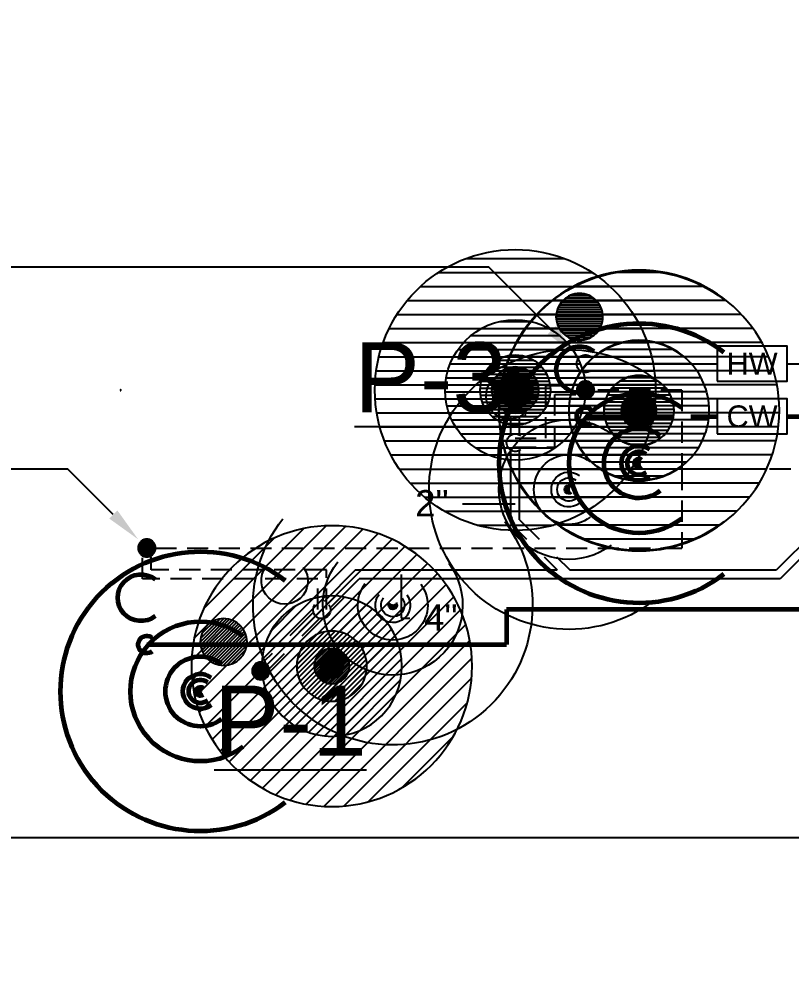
# Model space of a CAD drawing. Extents: x 2104 to 16979, y 4026 to 5124.
# Drawn here: x 6039.6 to 6171.7, y 4571.7 to 4732.9 of the extents above; entities that cross this region are included whole.
import ezdxf
from ezdxf import colors
from ezdxf.entities.mleader import LeaderData, LeaderLine
from ezdxf.enums import TextEntityAlignment as Align
from ezdxf.math import Vec2, Vec3

# ---------------------------------------------------------------- set-up
doc = ezdxf.new("R2010")
doc.units = 0
doc.header["$LTSCALE"] = 18
doc.header["$MEASUREMENT"] = 0
doc.linetypes.add('VENT', pattern=[0.30000000000000004, 0.2, -0.1])
for name, color, linetype in [('G-ANNO-TEXT', 70, 'Continuous'), ('P-HW-N', 1, 'Continuous'), ('P-HW-N @ 1 (1)', 1, 'Continuous'), ('P-HW-N @ 1 (2)', 1, 'Continuous'), ('P-HW-N @ 12', 1, 'Continuous'), ('P-HW-N @ 128', 1, 'Continuous'), ('P-HW-N @ 16', 1, 'Continuous'), ('P-HW-N @ 192', 1, 'Continuous'), ('P-HW-N @ 2', 1, 'Continuous'), ('P-HW-N @ 24', 1, 'Continuous'), ('P-HW-N @ 384', 1, 'Continuous'), ('P-HW-N @ 4', 1, 'Continuous'), ('P-HW-N @ 48', 1, 'Continuous'), ('P-HW-N @ 64', 1, 'Continuous'), ('P-HW-N @ 768', 1, 'Continuous'), ('P-HW-N @ 8', 1, 'Continuous'), ('P-HW-N @ 96', 1, 'Continuous'), ('P-SAN-N', 6, 'Continuous'), ('P-SAN-N @ 1 (1)', 6, 'Continuous'), ('P-SAN-N @ 1 (2)', 6, 'Continuous'), ('P-SAN-N @ 12', 6, 'Continuous'), ('P-SAN-N @ 128', 6, 'Continuous'), ('P-SAN-N @ 16', 6, 'Continuous'), ('P-SAN-N @ 192', 6, 'Continuous'), ('P-SAN-N @ 2', 6, 'Continuous'), ('P-SAN-N @ 24', 6, 'Continuous'), ('P-SAN-N @ 384', 6, 'Continuous'), ('P-SAN-N @ 4', 6, 'Continuous'), ('P-SAN-N @ 48', 6, 'Continuous'), ('P-SAN-N @ 64', 6, 'Continuous'), ('P-SAN-N @ 768', 6, 'Continuous'), ('P-SAN-N @ 8', 6, 'Continuous'), ('P-SAN-N @ 96', 6, 'Continuous'), ('P-SANV-N', 5, 'VENT'), ('P-SANV-N @ 1 (1)', 5, 'VENT'), ('P-SANV-N @ 1 (2)', 5, 'VENT'), ('P-SANV-N @ 12', 5, 'VENT'), ('P-SANV-N @ 128', 5, 'VENT'), ('P-SANV-N @ 16', 5, 'VENT'), ('P-SANV-N @ 192', 5, 'VENT'), ('P-SANV-N @ 2', 5, 'VENT'), ('P-SANV-N @ 24', 5, 'VENT'), ('P-SANV-N @ 384', 5, 'VENT'), ('P-SANV-N @ 4', 5, 'VENT'), ('P-SANV-N @ 48', 5, 'VENT'), ('P-SANV-N @ 64', 5, 'VENT'), ('P-SANV-N @ 768', 5, 'VENT'), ('P-SANV-N @ 8', 5, 'VENT'), ('P-SANV-N @ 96', 5, 'VENT')]:
    doc.layers.add(name, color=color, linetype=linetype)
for name, color, linetype, lineweight in [('P-CW-N', 4, 'Continuous', 60), ('P-CW-N @ 1 (1)', 4, 'Continuous', 60), ('P-CW-N @ 1 (2)', 4, 'Continuous', 60), ('P-CW-N @ 12', 4, 'Continuous', 60), ('P-CW-N @ 128', 4, 'Continuous', 60), ('P-CW-N @ 16', 4, 'Continuous', 60), ('P-CW-N @ 192', 4, 'Continuous', 60), ('P-CW-N @ 2', 4, 'Continuous', 60), ('P-CW-N @ 24', 4, 'Continuous', 60), ('P-CW-N @ 384', 4, 'Continuous', 60), ('P-CW-N @ 4', 4, 'Continuous', 60), ('P-CW-N @ 48', 4, 'Continuous', 60), ('P-CW-N @ 64', 4, 'Continuous', 60), ('P-CW-N @ 768', 4, 'Continuous', 60), ('P-CW-N @ 8', 4, 'Continuous', 60), ('P-CW-N @ 96', 4, 'Continuous', 60)]:
    doc.layers.add(name, color=color, linetype=linetype, lineweight=lineweight)
doc.layers.get('0').freeze()
doc.styles.add('Arial', font='arial.ttf')
doc.dimstyles.new('Loop048', dxfattribs={"dimscale": 0, "dimtxt": 0.09375, "dimasz": 0.03125, "dimexe": 0.0625, "dimexo": 0.0625, "dimgap": 0.09375, "dimtad": 1, "dimdec": 4, "dimzin": 3, "dimdsep": 46, "dimlunit": 4, "dimtxsty": 'Arial', "dimblk": 'OBLIQUE', "dimcen": 0.09375, "dimdle": 0.0625, "dimclrd": 256, "dimclre": 256, "dimclrt": 256, "dimadec": 4, "dimazin": 0, "dimtfac": 0.8, "dimtdec": 4, "dimtix": 1, "dimtofl": 0, "dimtmove": 1, "dimatfit": 0, "dimldrblk": 'LeaderNoteBlock', "dimfxl": 1, "dimfrac": 1, "dimtolj": 1, "dimtzin": 0, "dimlwd": -1, "dimlwe": -1, "dimarcsym": 0})

# ---------------------------------------------------------------- blocks, each defined once
blk = doc.blocks.new('*U7')
h = blk.add_hatch()
h.set_pattern_fill('ANSI31', color=256, scale=0.025, angle=135)
h.set_pattern_definition([(180, (0, 0), (-4.336808689942018e-19, -0.003125), [])])
edge = h.paths.add_edge_path()
edge.add_arc((-3.469446951953614e-18, -6.938893903907228e-18), 0.03125000000000001, 0, 360)
blk.add_circle((0, 0), 0.03125)
blk = doc.blocks.new('*U303')
at = {"layer": 'P-SANV-N @ 1 (1)', "xscale": -1}
blk.add_blockref('*U7', (6145.656418475846, 4666), dxfattribs=at)
at = {"layer": 'P-SANV-N @ 1 (2)', "xscale": -1}
blk.add_blockref('*U7', (6145.656418475846, 4666), dxfattribs=at)
at = {"layer": 'P-SANV-N @ 12', "xscale": -12, "yscale": 12, "zscale": 12}
blk.add_blockref('*U7', (6145.656418475846, 4666), dxfattribs=at)
at = {"layer": 'P-SANV-N @ 128', "xscale": -128, "yscale": 128, "zscale": 128}
blk.add_blockref('*U7', (6135.5, 4682), dxfattribs=at)
at = {"layer": 'P-SANV-N @ 16', "xscale": -16, "yscale": 16, "zscale": 16}
blk.add_blockref('*U7', (6145.656418475846, 4666), dxfattribs=at)
at = {"layer": 'P-SANV-N @ 192', "xscale": -192, "yscale": 192, "zscale": 192}
blk.add_blockref('*U7', (6145.656418475846, 4666), dxfattribs=at)
at = {"layer": 'P-SANV-N @ 2', "xscale": -2, "yscale": 2, "zscale": 2}
blk.add_blockref('*U7', (6145.656418475846, 4666), dxfattribs=at)
at = {"layer": 'P-SANV-N @ 24', "xscale": -24, "yscale": 24, "zscale": 24}
blk.add_blockref('*U7', (6145.656418475846, 4666), dxfattribs=at)
at = {"layer": 'P-SANV-N @ 384', "xscale": -384, "yscale": 384, "zscale": 384}
blk.add_blockref('*U7', (6145.656418475846, 4666), dxfattribs=at)
at = {"layer": 'P-SANV-N @ 4', "xscale": -4, "yscale": 4, "zscale": 4}
blk.add_blockref('*U7', (6145.656418475846, 4666), dxfattribs=at)
at = {"layer": 'P-SANV-N @ 48', "xscale": -48, "yscale": 48, "zscale": 48}
blk.add_blockref('*U7', (6061.5, 4642.5), dxfattribs=at)
at = {"layer": 'P-SANV-N @ 64', "xscale": -64, "yscale": 64, "zscale": 64}
blk.add_blockref('*U7', (6145.656418475846, 4666), dxfattribs=at)
at = {"layer": 'P-SANV-N @ 768', "xscale": -768, "yscale": 768, "zscale": 768}
blk.add_blockref('*U7', (6145.656418475846, 4666), dxfattribs=at)
at = {"layer": 'P-SANV-N @ 8', "xscale": -8, "yscale": 8, "zscale": 8}
blk.add_blockref('*U7', (6145.656418475846, 4666), dxfattribs=at)
at = {"layer": 'P-SANV-N @ 96', "xscale": -96, "yscale": 96, "zscale": 96}
blk.add_blockref('*U7', (6145.656418475846, 4666), dxfattribs=at)
blk = doc.blocks.new('*U304')
at = {"layer": 'P-SAN-N @ 1 (1)', "xscale": -1, "rotation": 45}
blk.add_blockref('*U7', (6093.131419845146, 4622.317711346161), dxfattribs=at)
at = {"layer": 'P-SAN-N @ 1 (2)', "xscale": -1, "rotation": 45}
blk.add_blockref('*U7', (6093.131419845146, 4622.317711346161), dxfattribs=at)
at = {"layer": 'P-SAN-N @ 12', "xscale": -12, "yscale": 12, "zscale": 12, "rotation": 45}
blk.add_blockref('*U7', (6093.131419845146, 4622.317711346161), dxfattribs=at)
at = {"layer": 'P-SAN-N @ 128', "xscale": -128, "yscale": 128, "zscale": 128, "rotation": 45}
blk.add_blockref('*U7', (6074.636038969321, 4626.449747468305), dxfattribs=at)
at = {"layer": 'P-SAN-N @ 16', "xscale": -16, "yscale": 16, "zscale": 16, "rotation": 45}
blk.add_blockref('*U7', (6093.131419845146, 4622.317711346161), dxfattribs=at)
at = {"layer": 'P-SAN-N @ 192', "xscale": -192, "yscale": 192, "zscale": 192, "rotation": 45}
blk.add_blockref('*U7', (6093.131419845146, 4622.317711346161), dxfattribs=at)
at = {"layer": 'P-SAN-N @ 2', "xscale": -2, "yscale": 2, "zscale": 2, "rotation": 45}
blk.add_blockref('*U7', (6093.131419845146, 4622.317711346161), dxfattribs=at)
at = {"layer": 'P-SAN-N @ 24', "xscale": -24, "yscale": 24, "zscale": 24, "rotation": 45}
blk.add_blockref('*U7', (6093.131419845146, 4622.317711346161), dxfattribs=at)
at = {"layer": 'P-SAN-N @ 384', "xscale": -384, "yscale": 384, "zscale": 384, "rotation": 45}
blk.add_blockref('*U7', (6093.131419845146, 4622.317711346161), dxfattribs=at)
at = {"layer": 'P-SAN-N @ 4', "xscale": -4, "yscale": 4, "zscale": 4, "rotation": 45}
blk.add_blockref('*U7', (6093.131419845146, 4622.317711346161), dxfattribs=at)
at = {"layer": 'P-SAN-N @ 48', "xscale": -48, "yscale": 48, "zscale": 48, "rotation": 45}
blk.add_blockref('*U7', (6081, 4621.5), dxfattribs=at)
at = {"layer": 'P-SAN-N @ 64', "xscale": -64, "yscale": 64, "zscale": 64, "rotation": 45}
blk.add_blockref('*U7', (6093.131419845146, 4622.317711346161), dxfattribs=at)
at = {"layer": 'P-SAN-N @ 768', "xscale": -768, "yscale": 768, "zscale": 768, "rotation": 45}
blk.add_blockref('*U7', (6093.131419845146, 4622.317711346161), dxfattribs=at)
at = {"layer": 'P-SAN-N @ 8', "xscale": -8, "yscale": 8, "zscale": 8, "rotation": 45}
blk.add_blockref('*U7', (6093.131419845146, 4622.317711346161), dxfattribs=at)
at = {"layer": 'P-SAN-N @ 96', "xscale": -96, "yscale": 96, "zscale": 96, "rotation": 45}
blk.add_blockref('*U7', (6093.131419845146, 4622.317711346161), dxfattribs=at)
blk = doc.blocks.new('*U8')
at = {"linetype": 'Continuous'}
blk.add_arc((0, 0), 0.03111555437015312, 232.5669694738212, 127.4330305261797, dxfattribs=at)
blk = doc.blocks.new('*U305')
at = {"layer": 'P-CW-N @ 1 (1)', "xscale": -1}
blk.add_blockref('*U8', (6070.656418475846, 4618), dxfattribs=at)
at = {"layer": 'P-CW-N @ 1 (2)', "xscale": -1}
blk.add_blockref('*U8', (6070.656418475846, 4618), dxfattribs=at)
at = {"layer": 'P-CW-N @ 12', "xscale": -12, "yscale": 12, "zscale": 12}
blk.add_blockref('*U8', (6070.656418475846, 4618), dxfattribs=at)
at = {"layer": 'P-CW-N @ 128', "xscale": -128, "yscale": 128, "zscale": 128}
blk.add_blockref('*U8', (6060.5, 4634), dxfattribs=at)
at = {"layer": 'P-CW-N @ 16', "xscale": -16, "yscale": 16, "zscale": 16}
blk.add_blockref('*U8', (6070.656418475846, 4618), dxfattribs=at)
at = {"layer": 'P-CW-N @ 192', "xscale": -192, "yscale": 192, "zscale": 192}
blk.add_blockref('*U8', (6070.656418475846, 4618), dxfattribs=at)
at = {"layer": 'P-CW-N @ 2', "xscale": -2, "yscale": 2, "zscale": 2}
blk.add_blockref('*U8', (6070.656418475846, 4618), dxfattribs=at)
at = {"layer": 'P-CW-N @ 24', "xscale": -24, "yscale": 24, "zscale": 24}
blk.add_blockref('*U8', (6070.656418475846, 4618), dxfattribs=at)
at = {"layer": 'P-CW-N @ 384', "xscale": -384, "yscale": 384, "zscale": 384}
blk.add_blockref('*U8', (6070.656418475846, 4618), dxfattribs=at)
at = {"layer": 'P-CW-N @ 4', "xscale": -4, "yscale": 4, "zscale": 4}
blk.add_blockref('*U8', (6070.656418475846, 4618), dxfattribs=at)
at = {"layer": 'P-CW-N @ 48', "xscale": -48, "yscale": 48, "zscale": 48}
blk.add_blockref('*U8', (6061.5, 4626), dxfattribs=at)
at = {"layer": 'P-CW-N @ 64', "xscale": -64, "yscale": 64, "zscale": 64}
blk.add_blockref('*U8', (6070.656418475846, 4618), dxfattribs=at)
at = {"layer": 'P-CW-N @ 768', "xscale": -768, "yscale": 768, "zscale": 768}
blk.add_blockref('*U8', (6070.656418475846, 4618), dxfattribs=at)
at = {"layer": 'P-CW-N @ 8', "xscale": -8, "yscale": 8, "zscale": 8}
blk.add_blockref('*U8', (6070.656418475846, 4618), dxfattribs=at)
at = {"layer": 'P-CW-N @ 96', "xscale": -96, "yscale": 96, "zscale": 96}
blk.add_blockref('*U8', (6070.656418475846, 4618), dxfattribs=at)
blk = doc.blocks.new('*U306')
at = {"layer": 'P-CW-N @ 1 (1)', "xscale": -1}
blk.add_blockref('*U8', (6145.656418475846, 4657), dxfattribs=at)
at = {"layer": 'P-CW-N @ 1 (2)', "xscale": -1}
blk.add_blockref('*U8', (6145.656418475846, 4657), dxfattribs=at)
at = {"layer": 'P-CW-N @ 12', "xscale": -12, "yscale": 12, "zscale": 12}
blk.add_blockref('*U8', (6145.656418475846, 4657), dxfattribs=at)
at = {"layer": 'P-CW-N @ 128', "xscale": -128, "yscale": 128, "zscale": 128}
blk.add_blockref('*U8', (6135.5, 4673), dxfattribs=at)
at = {"layer": 'P-CW-N @ 16', "xscale": -16, "yscale": 16, "zscale": 16}
blk.add_blockref('*U8', (6145.656418475846, 4657), dxfattribs=at)
at = {"layer": 'P-CW-N @ 192', "xscale": -192, "yscale": 192, "zscale": 192}
blk.add_blockref('*U8', (6145.656418475846, 4657), dxfattribs=at)
at = {"layer": 'P-CW-N @ 2', "xscale": -2, "yscale": 2, "zscale": 2}
blk.add_blockref('*U8', (6145.656418475846, 4657), dxfattribs=at)
at = {"layer": 'P-CW-N @ 24', "xscale": -24, "yscale": 24, "zscale": 24}
blk.add_blockref('*U8', (6145.656418475846, 4657), dxfattribs=at)
at = {"layer": 'P-CW-N @ 384', "xscale": -384, "yscale": 384, "zscale": 384}
blk.add_blockref('*U8', (6145.656418475846, 4657), dxfattribs=at)
at = {"layer": 'P-CW-N @ 4', "xscale": -4, "yscale": 4, "zscale": 4}
blk.add_blockref('*U8', (6145.656418475846, 4657), dxfattribs=at)
at = {"layer": 'P-CW-N @ 48', "xscale": -48, "yscale": 48, "zscale": 48}
blk.add_blockref('*U8', (6136.5, 4665), dxfattribs=at)
at = {"layer": 'P-CW-N @ 64', "xscale": -64, "yscale": 64, "zscale": 64}
blk.add_blockref('*U8', (6145.656418475846, 4657), dxfattribs=at)
at = {"layer": 'P-CW-N @ 768', "xscale": -768, "yscale": 768, "zscale": 768}
blk.add_blockref('*U8', (6145.656418475846, 4657), dxfattribs=at)
at = {"layer": 'P-CW-N @ 8', "xscale": -8, "yscale": 8, "zscale": 8}
blk.add_blockref('*U8', (6145.656418475846, 4657), dxfattribs=at)
at = {"layer": 'P-CW-N @ 96', "xscale": -96, "yscale": 96, "zscale": 96}
blk.add_blockref('*U8', (6145.656418475846, 4657), dxfattribs=at)
blk = doc.blocks.new('*U307')
at = {"layer": 'P-HW-N @ 1 (1)', "xscale": -1}
blk.add_blockref('*U8', (6145.656418475846, 4666), dxfattribs=at)
at = {"layer": 'P-HW-N @ 1 (2)', "xscale": -1}
blk.add_blockref('*U8', (6145.656418475846, 4666), dxfattribs=at)
at = {"layer": 'P-HW-N @ 12', "xscale": -12, "yscale": 12, "zscale": 12}
blk.add_blockref('*U8', (6145.656418475846, 4666), dxfattribs=at)
at = {"layer": 'P-HW-N @ 128', "xscale": -128, "yscale": 128, "zscale": 128}
blk.add_blockref('*U8', (6135.5, 4682), dxfattribs=at)
at = {"layer": 'P-HW-N @ 16', "xscale": -16, "yscale": 16, "zscale": 16}
blk.add_blockref('*U8', (6145.656418475846, 4666), dxfattribs=at)
at = {"layer": 'P-HW-N @ 192', "xscale": -192, "yscale": 192, "zscale": 192}
blk.add_blockref('*U8', (6145.656418475846, 4666), dxfattribs=at)
at = {"layer": 'P-HW-N @ 2', "xscale": -2, "yscale": 2, "zscale": 2}
blk.add_blockref('*U8', (6145.656418475846, 4666), dxfattribs=at)
at = {"layer": 'P-HW-N @ 24', "xscale": -24, "yscale": 24, "zscale": 24}
blk.add_blockref('*U8', (6145.656418475846, 4666), dxfattribs=at)
at = {"layer": 'P-HW-N @ 384', "xscale": -384, "yscale": 384, "zscale": 384}
blk.add_blockref('*U8', (6145.656418475846, 4666), dxfattribs=at)
at = {"layer": 'P-HW-N @ 4', "xscale": -4, "yscale": 4, "zscale": 4}
blk.add_blockref('*U8', (6145.656418475846, 4666), dxfattribs=at)
at = {"layer": 'P-HW-N @ 48', "xscale": -48, "yscale": 48, "zscale": 48}
blk.add_blockref('*U8', (6136.5, 4674), dxfattribs=at)
at = {"layer": 'P-HW-N @ 64', "xscale": -64, "yscale": 64, "zscale": 64}
blk.add_blockref('*U8', (6145.656418475846, 4666), dxfattribs=at)
at = {"layer": 'P-HW-N @ 768', "xscale": -768, "yscale": 768, "zscale": 768}
blk.add_blockref('*U8', (6145.656418475846, 4666), dxfattribs=at)
at = {"layer": 'P-HW-N @ 8', "xscale": -8, "yscale": 8, "zscale": 8}
blk.add_blockref('*U8', (6145.656418475846, 4666), dxfattribs=at)
at = {"layer": 'P-HW-N @ 96', "xscale": -96, "yscale": 96, "zscale": 96}
blk.add_blockref('*U8', (6145.656418475846, 4666), dxfattribs=at)
blk = doc.blocks.new('*U23')
at = {"linetype": 'Continuous'}
blk.add_circle((0, 0), 0.03515625, dxfattribs=at)
blk.add_arc((-4.231866745139107e-15, 0.09046299364832541), 0.03515625, 180.0000000000026, 2.655435359053694e-12, dxfattribs=at)
blk = doc.blocks.new('*U308')
at = {"layer": 'P-SAN-N @ 1 (2)', "xscale": -1, "rotation": 180}
blk.add_blockref('*U23', (6057, 4669.5), dxfattribs=at)
at = {"layer": 'P-SAN-N @ 48', "xscale": -48, "yscale": 48, "zscale": 48, "rotation": 180}
blk.add_blockref('*U23', (6124.5, 4669.5), dxfattribs=at)
blk = doc.blocks.new('*U26')
at = {"linetype": 'Continuous'}
blk.add_arc((0, 0), 0.03111555437015312, 188.2778165685707, 83.14387762092916, dxfattribs=at)
blk = doc.blocks.new('*U309')
at = {"layer": 'P-SANV-N @ 1 (1)', "xscale": -1, "rotation": 45}
blk.add_blockref('*U26', (6103.556041047604, 4632.742332548618), dxfattribs=at)
at = {"layer": 'P-SANV-N @ 1 (2)', "xscale": -1, "rotation": 45}
blk.add_blockref('*U26', (6103.556041047604, 4632.742332548618), dxfattribs=at)
at = {"layer": 'P-SANV-N @ 12', "xscale": -12, "yscale": 12, "zscale": 12, "rotation": 45}
blk.add_blockref('*U26', (6103.556041047604, 4632.742332548618), dxfattribs=at)
at = {"layer": 'P-SANV-N @ 128', "xscale": -128, "yscale": 128, "zscale": 128, "rotation": 45}
blk.add_blockref('*U26', (6085.06066017178, 4636.874368670764), dxfattribs=at)
at = {"layer": 'P-SANV-N @ 16', "xscale": -16, "yscale": 16, "zscale": 16, "rotation": 45}
blk.add_blockref('*U26', (6103.556041047604, 4632.742332548618), dxfattribs=at)
at = {"layer": 'P-SANV-N @ 192', "xscale": -192, "yscale": 192, "zscale": 192, "rotation": 45}
blk.add_blockref('*U26', (6103.556041047604, 4632.742332548618), dxfattribs=at)
at = {"layer": 'P-SANV-N @ 2', "xscale": -2, "yscale": 2, "zscale": 2, "rotation": 45}
blk.add_blockref('*U26', (6103.556041047604, 4632.742332548618), dxfattribs=at)
at = {"layer": 'P-SANV-N @ 24', "xscale": -24, "yscale": 24, "zscale": 24, "rotation": 45}
blk.add_blockref('*U26', (6103.556041047604, 4632.742332548618), dxfattribs=at)
at = {"layer": 'P-SANV-N @ 384', "xscale": -384, "yscale": 384, "zscale": 384, "rotation": 45}
blk.add_blockref('*U26', (6103.556041047604, 4632.742332548618), dxfattribs=at)
at = {"layer": 'P-SANV-N @ 4', "xscale": -4, "yscale": 4, "zscale": 4, "rotation": 45}
blk.add_blockref('*U26', (6103.556041047604, 4632.742332548618), dxfattribs=at)
at = {"layer": 'P-SANV-N @ 48', "xscale": -48, "yscale": 48, "zscale": 48, "rotation": 45}
blk.add_blockref('*U26', (6091.424621202459, 4631.924621202459), dxfattribs=at)
at = {"layer": 'P-SANV-N @ 64', "xscale": -64, "yscale": 64, "zscale": 64, "rotation": 45}
blk.add_blockref('*U26', (6103.556041047604, 4632.742332548618), dxfattribs=at)
at = {"layer": 'P-SANV-N @ 768', "xscale": -768, "yscale": 768, "zscale": 768, "rotation": 45}
blk.add_blockref('*U26', (6103.556041047604, 4632.742332548618), dxfattribs=at)
at = {"layer": 'P-SANV-N @ 8', "xscale": -8, "yscale": 8, "zscale": 8, "rotation": 45}
blk.add_blockref('*U26', (6103.556041047604, 4632.742332548618), dxfattribs=at)
at = {"layer": 'P-SANV-N @ 96', "xscale": -96, "yscale": 96, "zscale": 96, "rotation": 45}
blk.add_blockref('*U26', (6103.556041047604, 4632.742332548618), dxfattribs=at)
blk = doc.blocks.new('*U310')
at = {"layer": 'P-SANV-N @ 1 (1)', "xscale": -1}
blk.add_blockref('*U8', (6133.656418475846, 4652.5), dxfattribs=at)
at = {"layer": 'P-SANV-N @ 1 (2)', "xscale": -1}
blk.add_blockref('*U8', (6133.656418475846, 4652.5), dxfattribs=at)
at = {"layer": 'P-SANV-N @ 12', "xscale": -12, "yscale": 12, "zscale": 12}
blk.add_blockref('*U8', (6133.656418475846, 4652.5), dxfattribs=at)
at = {"layer": 'P-SANV-N @ 128', "xscale": -128, "yscale": 128, "zscale": 128}
blk.add_blockref('*U8', (6123.5, 4668.5), dxfattribs=at)
at = {"layer": 'P-SANV-N @ 16', "xscale": -16, "yscale": 16, "zscale": 16}
blk.add_blockref('*U8', (6133.656418475846, 4652.5), dxfattribs=at)
at = {"layer": 'P-SANV-N @ 192', "xscale": -192, "yscale": 192, "zscale": 192}
blk.add_blockref('*U8', (6133.656418475846, 4652.5), dxfattribs=at)
at = {"layer": 'P-SANV-N @ 2', "xscale": -2, "yscale": 2, "zscale": 2}
blk.add_blockref('*U8', (6133.656418475846, 4652.5), dxfattribs=at)
at = {"layer": 'P-SANV-N @ 24', "xscale": -24, "yscale": 24, "zscale": 24}
blk.add_blockref('*U8', (6133.656418475846, 4652.5), dxfattribs=at)
at = {"layer": 'P-SANV-N @ 384', "xscale": -384, "yscale": 384, "zscale": 384}
blk.add_blockref('*U8', (6133.656418475846, 4652.5), dxfattribs=at)
at = {"layer": 'P-SANV-N @ 4', "xscale": -4, "yscale": 4, "zscale": 4}
blk.add_blockref('*U8', (6133.656418475846, 4652.5), dxfattribs=at)
at = {"layer": 'P-SANV-N @ 48', "xscale": -48, "yscale": 48, "zscale": 48}
blk.add_blockref('*U8', (6124.5, 4660.5), dxfattribs=at)
at = {"layer": 'P-SANV-N @ 64', "xscale": -64, "yscale": 64, "zscale": 64}
blk.add_blockref('*U8', (6133.656418475846, 4652.5), dxfattribs=at)
at = {"layer": 'P-SANV-N @ 768', "xscale": -768, "yscale": 768, "zscale": 768}
blk.add_blockref('*U8', (6133.656418475846, 4652.5), dxfattribs=at)
at = {"layer": 'P-SANV-N @ 8', "xscale": -8, "yscale": 8, "zscale": 8}
blk.add_blockref('*U8', (6133.656418475846, 4652.5), dxfattribs=at)
at = {"layer": 'P-SANV-N @ 96', "xscale": -96, "yscale": 96, "zscale": 96}
blk.add_blockref('*U8', (6133.656418475846, 4652.5), dxfattribs=at)
blk = doc.blocks.new('*U321')
at = {"layer": 'P-SANV-N @ 1 (1)', "xscale": -1}
blk.add_blockref('*U7', (6220.656418475846, 4693), dxfattribs=at)
at = {"layer": 'P-SANV-N @ 1 (2)', "xscale": -1}
blk.add_blockref('*U7', (6220.656418475846, 4693), dxfattribs=at)
at = {"layer": 'P-SANV-N @ 12', "xscale": -12, "yscale": 12, "zscale": 12}
blk.add_blockref('*U7', (6220.656418475846, 4693), dxfattribs=at)
at = {"layer": 'P-SANV-N @ 128', "xscale": -128, "yscale": 128, "zscale": 128}
blk.add_blockref('*U7', (6210.5, 4709), dxfattribs=at)
at = {"layer": 'P-SANV-N @ 16', "xscale": -16, "yscale": 16, "zscale": 16}
blk.add_blockref('*U7', (6220.656418475846, 4693), dxfattribs=at)
at = {"layer": 'P-SANV-N @ 192', "xscale": -192, "yscale": 192, "zscale": 192}
blk.add_blockref('*U7', (6220.656418475846, 4693), dxfattribs=at)
at = {"layer": 'P-SANV-N @ 2', "xscale": -2, "yscale": 2, "zscale": 2}
blk.add_blockref('*U7', (6220.656418475846, 4693), dxfattribs=at)
at = {"layer": 'P-SANV-N @ 24', "xscale": -24, "yscale": 24, "zscale": 24}
blk.add_blockref('*U7', (6220.656418475846, 4693), dxfattribs=at)
at = {"layer": 'P-SANV-N @ 384', "xscale": -384, "yscale": 384, "zscale": 384}
blk.add_blockref('*U7', (6220.656418475846, 4693), dxfattribs=at)
at = {"layer": 'P-SANV-N @ 4', "xscale": -4, "yscale": 4, "zscale": 4}
blk.add_blockref('*U7', (6220.656418475846, 4693), dxfattribs=at)
at = {"layer": 'P-SANV-N @ 48', "xscale": -48, "yscale": 48, "zscale": 48}
blk.add_blockref('*U7', (6136.5, 4669.5), dxfattribs=at)
at = {"layer": 'P-SANV-N @ 64', "xscale": -64, "yscale": 64, "zscale": 64}
blk.add_blockref('*U7', (6220.656418475846, 4693), dxfattribs=at)
at = {"layer": 'P-SANV-N @ 768', "xscale": -768, "yscale": 768, "zscale": 768}
blk.add_blockref('*U7', (6220.656418475846, 4693), dxfattribs=at)
at = {"layer": 'P-SANV-N @ 8', "xscale": -8, "yscale": 8, "zscale": 8}
blk.add_blockref('*U7', (6220.656418475846, 4693), dxfattribs=at)
at = {"layer": 'P-SANV-N @ 96', "xscale": -96, "yscale": 96, "zscale": 96}
blk.add_blockref('*U7', (6220.656418475846, 4693), dxfattribs=at)
blk = doc.blocks.new('_Oblique')
at = {"color": 0, "linetype": 'ByBlock', "lineweight": -2}
blk.add_line((-0.5, -0.5), (0.5, 0.5), dxfattribs=at)
blk = doc.blocks.new('LeaderNoteBlock')
blk.add_ellipse((0, 0), major_axis=(1, -1.836909530733566e-16), ratio=0.2499999999998295, start_param=5.387520513321723, end_param=10.32044275462724)
blk = doc.blocks.new('*U12')
at = {"layer": 'DEFPOINTS'}
blk.add_lwpolyline([(-0.125, -0.0625), (0.125, -0.0625), (0.125, 0.0625), (-0.125, 0.0625)], close=True, dxfattribs=at)
at = {"style": 'Arial'}
blk.add_text('CW', height=0.078125, dxfattribs=at).set_placement((-3.686292673615752e-17, 2.775557561562891e-17), align=Align.MIDDLE)
blk = doc.blocks.new('*U13')
at = {"layer": 'DEFPOINTS'}
blk.add_lwpolyline([(-0.125, -0.0625), (0.125, -0.0625), (0.125, 0.0625), (-0.125, 0.0625)], close=True, dxfattribs=at)
at = {"style": 'Arial'}
blk.add_text('HW', height=0.078125, dxfattribs=at).set_placement((-3.713743472833174e-17, 0), align=Align.MIDDLE)
blk = doc.blocks.new('*U713')
at = {"layer": 'P-SAN-N @ 1 (1)'}
blk.add_blockref('*U7', (6124.5, 4669.5), dxfattribs=at)
at = {"layer": 'P-SAN-N @ 1 (2)'}
blk.add_blockref('*U7', (6124.5, 4669.5), dxfattribs=at)
at = {"layer": 'P-SAN-N @ 12', "xscale": 12, "yscale": 12, "zscale": 12}
blk.add_blockref('*U7', (6124.5, 4669.5), dxfattribs=at)
at = {"layer": 'P-SAN-N @ 128', "xscale": 128, "yscale": 128, "zscale": 128}
blk.add_blockref('*U7', (6124.5, 4669.5), dxfattribs=at)
at = {"layer": 'P-SAN-N @ 16', "xscale": 16, "yscale": 16, "zscale": 16}
blk.add_blockref('*U7', (6124.5, 4669.5), dxfattribs=at)
at = {"layer": 'P-SAN-N @ 192', "xscale": 192, "yscale": 192, "zscale": 192}
blk.add_blockref('*U7', (6124.5, 4669.5), dxfattribs=at)
at = {"layer": 'P-SAN-N @ 2', "xscale": 2, "yscale": 2, "zscale": 2}
blk.add_blockref('*U7', (6124.5, 4669.5), dxfattribs=at)
at = {"layer": 'P-SAN-N @ 24', "xscale": 24, "yscale": 24, "zscale": 24}
blk.add_blockref('*U7', (6124.5, 4669.5), dxfattribs=at)
at = {"layer": 'P-SAN-N @ 384', "xscale": 384, "yscale": 384, "zscale": 384}
blk.add_blockref('*U7', (6124.5, 4669.5), dxfattribs=at)
at = {"layer": 'P-SAN-N @ 4', "xscale": 4, "yscale": 4, "zscale": 4}
blk.add_blockref('*U7', (6124.5, 4669.5), dxfattribs=at)
at = {"layer": 'P-SAN-N @ 48', "xscale": 48, "yscale": 48, "zscale": 48}
blk.add_blockref('*U7', (6124.5, 4669.5), dxfattribs=at)
at = {"layer": 'P-SAN-N @ 64', "xscale": 64, "yscale": 64, "zscale": 64}
blk.add_blockref('*U7', (6124.5, 4669.5), dxfattribs=at)
at = {"layer": 'P-SAN-N @ 768', "xscale": 768, "yscale": 768, "zscale": 768}
blk.add_blockref('*U7', (6124.5, 4669.5), dxfattribs=at)
at = {"layer": 'P-SAN-N @ 8', "xscale": 8, "yscale": 8, "zscale": 8}
blk.add_blockref('*U7', (6124.5, 4669.5), dxfattribs=at)
at = {"layer": 'P-SAN-N @ 96', "xscale": 96, "yscale": 96, "zscale": 96}
blk.add_blockref('*U7', (6124.5, 4669.5), dxfattribs=at)

msp = doc.modelspace()

# ---------------------------------------------------------------- linework, layer by layer
at = {"layer": 'P-CW-N'}
for p, q in [((6136.5, 4665), (6151.5, 4665)), ((6154.5, 4665), (6159, 4665)), ((6171, 4665), (6187.5, 4665)), ((6187.5, 4632), (6123, 4632)), ((6123, 4632), (6123, 4626)), ((6061.5, 4626), (6123, 4626))]:
    msp.add_line(p, q, dxfattribs=at)
at = {"layer": 'P-HW-N'}
for p, q in [((6136.5, 4674), (6159, 4674)), ((6171, 4674), (6183, 4674))]:
    msp.add_line(p, q, dxfattribs=at)
at = {"layer": 'P-SAN-N'}
for p, q in [((6123.75, 4661.791580998446), (6123.75, 4665)), ((6125.25, 4661.791580998446), (6125.25, 4665)), ((6123.75, 4646.689339827746), (6123.75, 4659.208419001554)), ((6125.249999999999, 4647.310660173852), (6125.25, 4659.208419001554)), ((6181.5, 4651.06066017178), (6169.18933982822, 4638.75)), ((6181.5, 4648.939339828219), (6169.810660171781, 4637.25)), ((6125.249999999999, 4647.310660173854), (6128.560660173805, 4644)), ((6123.749999999999, 4646.689339827747), (6126.439339827746, 4644)), ((6129.439339827747, 4641), (6131.689339827747, 4638.749999999999)), ((6131.56066017376, 4641), (6133.810660173727, 4638.75)), ((6097.189339828221, 4638.75), (6091.807576799021, 4633.368236970801)), ((6097.189339828221, 4638.75), (6131.689339827746, 4638.75)), ((6133.810660173727, 4638.75), (6169.189339828221, 4638.75)), ((6092.868236970802, 4632.307576799021), (6097.810660171779, 4637.249999999999)), ((6169.810660171782, 4637.25), (6097.81066017178, 4637.25)), ((6089.981005434116, 4631.541665605896), (6085.93933982822, 4627.5)), ((6088.060660171779, 4627.5), (6091.041665605895, 4630.481005434116)), ((6082.939339828221, 4624.5), (6081.53033008589, 4623.09099025767)), ((6082.59099025767, 4622.03033008589), (6085.06066017178, 4624.5))]:
    msp.add_line(p, q, dxfattribs=at)
at = {"layer": 'P-SANV-N'}
for p, q in [((6129.75, 4661.25), (6129.75, 4670.25)), ((6129.75, 4670.25), (6135, 4670.25)), ((6131.25, 4659.75), (6131.25, 4668.75)), ((6131.25, 4668.75), (6135, 4668.75)), ((6153, 4669.5), (6138, 4669.5)), ((6153, 4669.5), (6153, 4656)), ((6124.5, 4661.25), (6129.75, 4661.25)), ((6124.5, 4659.75), (6131.25, 4659.75)), ((6153, 4656), (6153, 4642.5)), ((6258, 4656), (6153, 4656)), ((6063, 4642.5), (6153, 4642.5)), ((6060.75, 4637.25), (6060.75, 4641)), ((6062.25, 4638.75), (6062.25, 4641)), ((6092.25, 4638.75), (6062.25, 4638.75)), ((6092.25, 4632), (6092.25, 4638.75)), ((6090.75, 4637.25), (6060.75, 4637.25)), ((6090.75, 4632), (6090.75, 4637.25))]:
    msp.add_line(p, q, dxfattribs=at)

# ---------------------------------------------------------------- block references
at = {"layer": 'P-CW-N'}
for name in ['*U306', '*U305']:
    msp.add_blockref(name, (0, 0), dxfattribs=at)
at = {"layer": 'P-CW-N @ 48', "xscale": 48, "yscale": 48, "zscale": 48}
msp.add_blockref('*U12', (6165, 4665), dxfattribs=at)
at = {"layer": 'P-HW-N'}
msp.add_blockref('*U307', (0, 0), dxfattribs=at)
at = {"layer": 'P-HW-N @ 48', "xscale": 48, "yscale": 48, "zscale": 48}
msp.add_blockref('*U13', (6165, 4674), dxfattribs=at)
at = {"layer": 'P-SAN-N'}
for name in ['*U713', '*U308', '*U304']:
    msp.add_blockref(name, (0, 0), dxfattribs=at)
at = {"layer": 'P-SANV-N'}
for name in ['*U321', '*U303', '*U310', '*U309']:
    msp.add_blockref(name, (0, 0), dxfattribs=at)

# ---------------------------------------------------------------- texts
at = {"layer": 'G-ANNO-TEXT', "style": 'Arial'}
for s, insert, char_height, width, attachment_point in [('{\\LP-3}', (6097, 4665.5), 12, 68, 7), ('4"', (6108.900000000373, 4632.900000000373), 4.5, 12.59999999999854, 1), ('{\\LP-1}', (6073, 4607), 12, 68, 7)]:
    msp.add_mtext(s, dxfattribs=dict(at, insert=insert, char_height=char_height, width=width, attachment_point=attachment_point))
at = {"layer": 'G-ANNO-TEXT', "insert": (6113.1, 4652.4), "char_height": 4.5, "attachment_point": 3, "style": 'Arial'}
msp.add_mtext_dynamic_manual_height_columns('2"', width=30.60000000000036, gutter_width=22.5, heights=[0], dxfattribs=at)

# ---------------------------------------------------------------- leaders
at = {"layer": 'G-ANNO-TEXT'}
for points in [[(6124.5, 4650), (6118.5, 4650), (6115.5, 4650)], [(6105, 4638), (6105, 4630.5), (6106.5, 4630.5)]]:
    msp.add_leader(points, dimstyle='Loop048', override={"dimscale": 0}, dxfattribs=at)
ml = msp.add_multileader_mtext('Standard', dxfattribs=at)
ml.set_content('\\A1;FURNISH & INSTALL \\P{\\H0.8x;\\S1#2;}" VALVED HW \\P{\\H0.8x;\\S3#4;}" WASTE \\PCONNECTIONS FOR \\PDISHWASHER', color=256, style='Arial')
ml.set_leader_properties(color=256, linetype='ByLayer', lineweight=-1)
ml.build(insert=Vec2(0, 0))
ml.multileader.update_dxf_attribs({"has_dogleg": 0, "dogleg_length": 0.125, "arrow_head_size": 6, "scale": 48})
ctx = ml.context
ctx.base_point, ctx.scale, ctx.char_height, ctx.arrow_head_size, ctx.landing_gap_size, ctx.plane_origin = Vec3(6274.5, 4785), 48, 4.5, 6, 1.5, Vec3(6157.5, 4767)
notes = []
notes.append((ctx, [(0, (1, 1, 0), (6268.5, 4785), (1, 0), 6, [(0, [(6157.5, 4767), (6175.5, 4785)], 0, [])])]))
ctx.mtext.insert, ctx.mtext.flow_direction = Vec3(6276, 4787.288369713506), 5
ml = msp.add_multileader_mtext('Standard', dxfattribs=at)
ml.set_content('\\A1;{\\H0.8x;\\S1#2;}"HW-DROP\\P2"V\\P{\\H0.8x;\\S1#2;}"CW-DROP\\P2"W&T', color=256, style='Arial')
ml.set_leader_properties(color=256, linetype='ByLayer', lineweight=-1)
ml.build(insert=Vec2(0, 0))
ml.multileader.update_dxf_attribs({"has_dogleg": 0, "dogleg_length": 0.125, "arrow_head_size": 6, "scale": 48})
ctx = ml.context
ctx.base_point, ctx.scale, ctx.char_height, ctx.arrow_head_size, ctx.landing_gap_size, ctx.plane_origin = Vec3(5996.660914051842, 4690.5), 48, 4.5, 6, 1.5, Vec3(6135, 4675.5)
ctx.text_align_type = 2
notes.append((ctx, [(0, (1, 1, 0), (6043.5, 4690.5), (-1, 0), 6, [(0, [(6135, 4675.5), (6120, 4690.5)], 0, [])])]))
ctx.mtext.insert, ctx.mtext.alignment, ctx.mtext.flow_direction = Vec3(6036, 4692.802182810368), 3, 5
ml = msp.add_multileader_mtext('Standard', dxfattribs=at)
ml.set_content('\\pxt1;FURNISH 18"x18" RATED ACCESS PANEL TO BE INSTALLED BY GENERAL CONTRACTOR', color=256, style='Arial')
ml.set_leader_properties(color=256, linetype='ByLayer', lineweight=-1)
ml.build(insert=Vec2(0, 0))
ml.multileader.update_dxf_attribs({"has_dogleg": 0, "dogleg_length": 0.125, "arrow_head_size": 6, "scale": 48})
ctx = ml.context
ctx.base_point, ctx.scale, ctx.char_height, ctx.arrow_head_size, ctx.landing_gap_size, ctx.plane_origin = Vec3(10247.53137789905, 4659), 48, 4.5, 6, 1.5, Vec3(10519.5, 4599)
ctx.text_align_type = 2
notes.append((ctx, [(0, (1, 1, 0), (10390.5, 4659), (-1, 0), 6, [(0, [(10519.5, 4590), (10459.5, 4659)], 0, [])])]))
ctx.mtext.insert, ctx.mtext.width, ctx.mtext.alignment, ctx.mtext.flow_direction = Vec3(10383, 4661.288369713506), 137.3146103657382, 3, 5
ml = msp.add_multileader_mtext('Standard', dxfattribs=at)
ml.set_content('\\A1;2"V\\P{\\H0.8x;\\S1#2;}"CW-DROP\\P4"S', color=256, style='Arial')
ml.set_leader_properties(color=256, linetype='ByLayer', lineweight=-1)
ml.build(insert=Vec2(0, 0))
ml.multileader.update_dxf_attribs({"has_dogleg": 0, "dogleg_length": 0.125, "arrow_head_size": 6, "scale": 48})
ctx = ml.context
ctx.base_point, ctx.scale, ctx.char_height, ctx.arrow_head_size, ctx.landing_gap_size, ctx.plane_origin = Vec3(5996.660914051842, 4656), 48, 4.5, 6, 1.5, Vec3(6060, 4644)
ctx.text_align_type = 2
notes.append((ctx, [(0, (1, 1, 0), (6043.5, 4656), (-1, 0), 6, [(0, [(6060, 4644), (6048, 4656)], 0, [])])]))
ctx.mtext.insert, ctx.mtext.alignment, ctx.mtext.flow_direction = Vec3(6036, 4658.288369713506), 3, 5
ml = msp.add_multileader_mtext('Standard', dxfattribs=at)
ml.set_content('\\A1;{\\H0.8x;\\S1#2;}"CW-DROP\\P2"W&V\\P{\\H0.8x;\\S1#2;}"HW-DROP', color=256, style='Arial')
ml.set_leader_properties(color=256, linetype='ByLayer', lineweight=-1)
ml.build(insert=Vec2(0, 0))
ml.multileader.update_dxf_attribs({"has_dogleg": 0, "dogleg_length": 0.125, "arrow_head_size": 6, "scale": 48})
ctx = ml.context
ctx.base_point, ctx.scale, ctx.char_height, ctx.arrow_head_size, ctx.landing_gap_size, ctx.plane_origin = Vec3(5996.660914051842, 4593), 48, 4.5, 6, 1.5, Vec3(6216, 4621.5)
ctx.text_align_type = 2
notes.append((ctx, [(1, (1, 1, 0), (6043.5, 4593), (-1, 0), 6, [(0, [(6213, 4621.5), (6184.5, 4593)], 0, [])])]))
ctx.mtext.insert, ctx.mtext.alignment, ctx.mtext.flow_direction = Vec3(6036, 4595.288369713506), 3, 5
for ctx, leaders in notes:
    for number, flags, end, landing, length, lines in leaders:
        leader = LeaderData()
        leader.index, (leader.has_last_leader_line, leader.has_dogleg_vector, leader.attachment_direction) = number, flags
        leader.last_leader_point, leader.dogleg_vector, leader.dogleg_length = Vec3(end), Vec3(landing), length
        for number, points, colour, breaks in lines:
            line = LeaderLine()
            line.index, line.vertices, line.color, line.breaks = number, Vec3.list(points), colors.encode_raw_color(colour), breaks
            leader.lines.append(line)
        ctx.leaders.append(leader)

doc.saveas('drawing.dxf')
